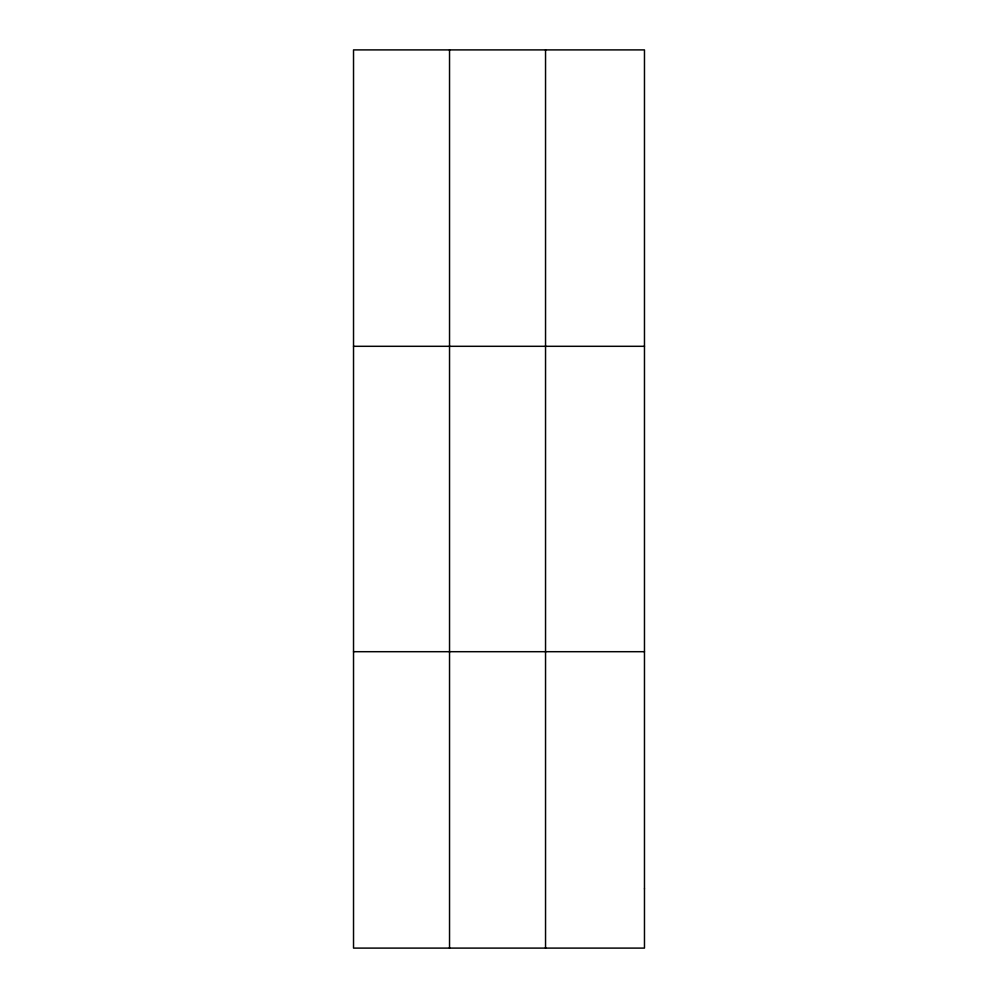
<?xml version="1.0" encoding="UTF-8"?>
<svg xmlns="http://www.w3.org/2000/svg" width="998" height="998" viewBox="0 0 998 998"><rect width="100%" height="100%" fill="white"/><g stroke="black" fill="none" stroke-linecap="round" stroke-linejoin="round"><path stroke-width="1.5" d="M449.537 49.9L449.537 948.1M545.544 49.9L545.544 948.1M353.529 346.306L644.471 346.306M353.529 651.694L644.471 651.694M644.471 888.819L644.471 948.1L353.529 948.1L353.529 49.9L644.471 49.9L644.471 888.819"/></g></svg>
